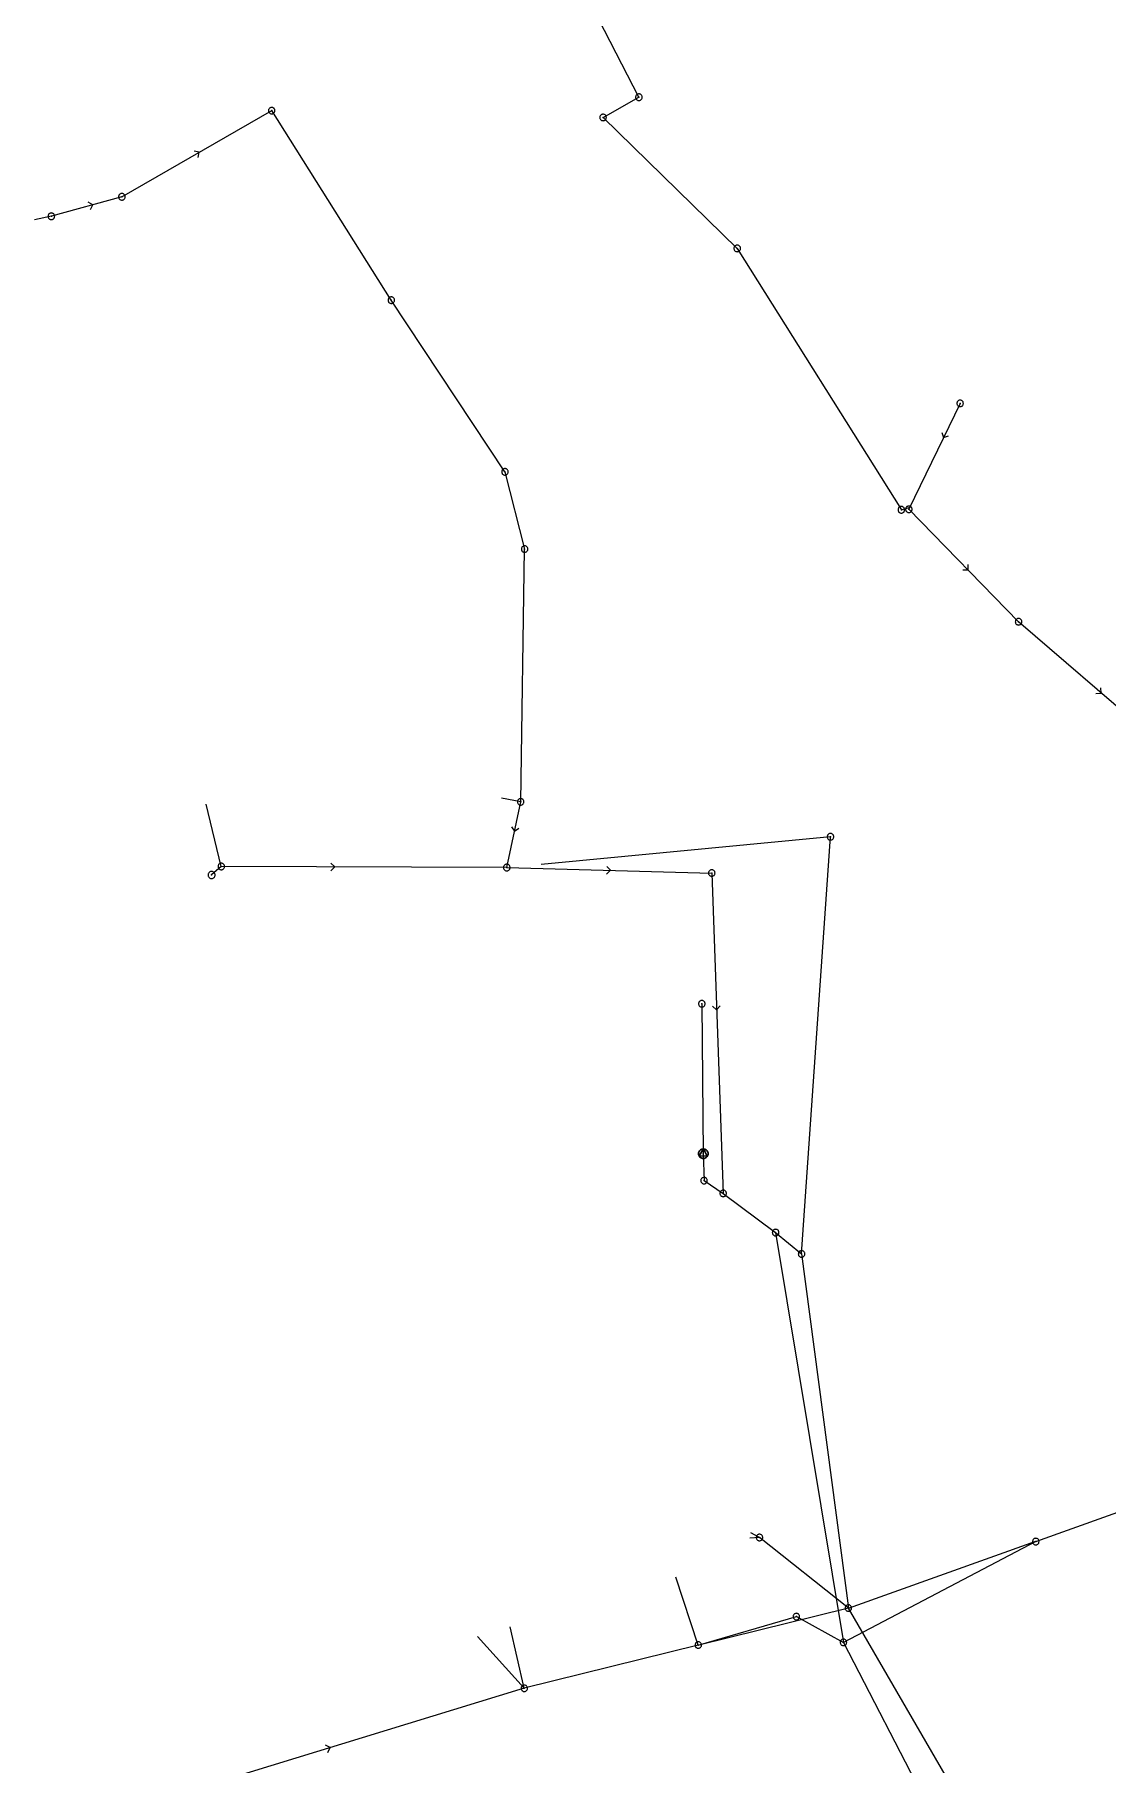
# Model space of a CAD drawing. Header units: metres. Extents: x 25504150 to 25508618, y 6694193 to 6702753.
# Drawn here: x 25505214 to 25505365.3, y 6698938 to 6699181.9 of the extents above; entities that cross this region are included whole.
import ezdxf

# ---------------------------------------------------------------- set-up
doc = ezdxf.new("R2010")
doc.units = ezdxf.units.M
for name, pattern in [('Paineviemariputket', [0]), ('Paineviemarivarusteet', [0]), ('Psewer_node', [0]), ('Sewer_node', [0]), ('Viemariputket', [0]), ('Viemarivarusteet', [0])]:
    doc.linetypes.add(name, pattern=pattern)
for name, color, linetype, lineweight in [('Paineviemariputket', 7, 'Paineviemariputket', 0), ('Paineviemarivarusteet', 7, 'Paineviemarivarusteet', 0), ('Psewer_node', 7, 'Psewer_node', 0), ('Sewer_node', 7, 'Sewer_node', 0), ('Viemariputket', 7, 'Viemariputket', 0), ('Viemarivarusteet', 7, 'Viemarivarusteet', 0)]:
    doc.layers.add(name, color=color, linetype=linetype, lineweight=lineweight)

msp = doc.modelspace()

# ---------------------------------------------------------------- linework, layer by layer
at = {"layer": 'Paineviemariputket', "color": 251, "linetype": 'Continuous', "lineweight": 5, "true_color": 0x595959}
msp.add_line((25505308.28, 6699024.12, 41.63), (25505308.38, 6699020.33, 41.58), dxfattribs=at)
at = {"layer": 'Paineviemarivarusteet', "color": 30, "true_color": 0xff7f00}
msp.add_point((25505308.28, 6699024.12, 43.35), dxfattribs=at)
at = {"layer": 'Psewer_node', "color": 252, "linetype": 'Continuous', "lineweight": 30, "true_color": 0x848484}
for p, q in [((25505307.68, 6699023.81, 43.35), (25505308.31, 6699024.79, 43.35)), ((25505308.84, 6699023.76, 43.35), (25505307.68, 6699023.81, 43.35)), ((25505308.31, 6699024.79, 43.35), (25505308.84, 6699023.76, 43.35))]:
    msp.add_line(p, q, dxfattribs=at)
at = {"layer": 'Psewer_node', "color": 252, "linetype": 'Continuous', "lineweight": 30, "true_color": 0x848484, "elevation": 43.35, "flags": 128}
msp.add_lwpolyline([(25505308.95, 6699024.12), (25505308.94, 6699024.22), (25505308.92, 6699024.33), (25505308.88, 6699024.42), (25505308.82, 6699024.51), (25505308.75, 6699024.59), (25505308.67, 6699024.66), (25505308.58, 6699024.72), (25505308.49, 6699024.76), (25505308.38, 6699024.78), (25505308.28, 6699024.79), (25505308.18, 6699024.78), (25505308.07, 6699024.76), (25505307.98, 6699024.72), (25505307.89, 6699024.66), (25505307.81, 6699024.59), (25505307.74, 6699024.51), (25505307.68, 6699024.42), (25505307.64, 6699024.33), (25505307.62, 6699024.22), (25505307.61, 6699024.12), (25505307.62, 6699024.02), (25505307.64, 6699023.91), (25505307.68, 6699023.82), (25505307.74, 6699023.73), (25505307.81, 6699023.65), (25505307.89, 6699023.58), (25505307.98, 6699023.52), (25505308.07, 6699023.48), (25505308.18, 6699023.46), (25505308.28, 6699023.45), (25505308.38, 6699023.46), (25505308.49, 6699023.48), (25505308.58, 6699023.52), (25505308.67, 6699023.58), (25505308.75, 6699023.65), (25505308.82, 6699023.73), (25505308.88, 6699023.82), (25505308.92, 6699023.91), (25505308.94, 6699024.02)], close=True, dxfattribs=at)
at = {"layer": 'Sewer_node', "color": 252, "linetype": 'Continuous', "lineweight": 9, "true_color": 0x848484, "flags": 128}
for points in [[(25505299.67, 6699173.09), (25505299.66, 6699173.16), (25505299.65, 6699173.24), (25505299.62, 6699173.3), (25505299.58, 6699173.37), (25505299.53, 6699173.42), (25505299.48, 6699173.47), (25505299.41, 6699173.51), (25505299.35, 6699173.54), (25505299.27, 6699173.55), (25505299.2, 6699173.56), (25505299.13, 6699173.55), (25505299.05, 6699173.54), (25505298.99, 6699173.51), (25505298.92, 6699173.47), (25505298.87, 6699173.42), (25505298.82, 6699173.37), (25505298.78, 6699173.3), (25505298.75, 6699173.24), (25505298.74, 6699173.16), (25505298.73, 6699173.09), (25505298.74, 6699173.02), (25505298.75, 6699172.94), (25505298.78, 6699172.88), (25505298.82, 6699172.81), (25505298.87, 6699172.76), (25505298.92, 6699172.71), (25505298.99, 6699172.67), (25505299.05, 6699172.64), (25505299.13, 6699172.63), (25505299.2, 6699172.62), (25505299.27, 6699172.63), (25505299.35, 6699172.64), (25505299.41, 6699172.67), (25505299.48, 6699172.71), (25505299.53, 6699172.76), (25505299.58, 6699172.81), (25505299.62, 6699172.88), (25505299.65, 6699172.94), (25505299.66, 6699173.02)], [(25505294.61, 6699170.24), (25505294.6, 6699170.31), (25505294.59, 6699170.38), (25505294.56, 6699170.45), (25505294.52, 6699170.51), (25505294.48, 6699170.57), (25505294.42, 6699170.61), (25505294.36, 6699170.65), (25505294.29, 6699170.68), (25505294.22, 6699170.69), (25505294.15, 6699170.7), (25505294.08, 6699170.69), (25505294.01, 6699170.68), (25505293.94, 6699170.65), (25505293.88, 6699170.61), (25505293.82, 6699170.57), (25505293.78, 6699170.51), (25505293.74, 6699170.45), (25505293.71, 6699170.38), (25505293.7, 6699170.31), (25505293.69, 6699170.24), (25505293.7, 6699170.17), (25505293.71, 6699170.1), (25505293.74, 6699170.03), (25505293.78, 6699169.97), (25505293.82, 6699169.91), (25505293.88, 6699169.87), (25505293.94, 6699169.83), (25505294.01, 6699169.8), (25505294.08, 6699169.79), (25505294.15, 6699169.78), (25505294.22, 6699169.79), (25505294.29, 6699169.8), (25505294.36, 6699169.83), (25505294.42, 6699169.87), (25505294.48, 6699169.91), (25505294.52, 6699169.97), (25505294.56, 6699170.03), (25505294.59, 6699170.1), (25505294.6, 6699170.17)], [(25505313.53, 6699151.78), (25505313.52, 6699151.85), (25505313.51, 6699151.93), (25505313.48, 6699151.99), (25505313.44, 6699152.06), (25505313.39, 6699152.11), (25505313.34, 6699152.16), (25505313.27, 6699152.2), (25505313.21, 6699152.23), (25505313.13, 6699152.24), (25505313.06, 6699152.25), (25505312.99, 6699152.24), (25505312.91, 6699152.23), (25505312.85, 6699152.2), (25505312.78, 6699152.16), (25505312.73, 6699152.11), (25505312.68, 6699152.06), (25505312.64, 6699151.99), (25505312.61, 6699151.93), (25505312.6, 6699151.85), (25505312.59, 6699151.78), (25505312.6, 6699151.71), (25505312.61, 6699151.63), (25505312.64, 6699151.57), (25505312.68, 6699151.5), (25505312.73, 6699151.45), (25505312.78, 6699151.4), (25505312.85, 6699151.36), (25505312.91, 6699151.33), (25505312.99, 6699151.32), (25505313.06, 6699151.31), (25505313.13, 6699151.32), (25505313.21, 6699151.33), (25505313.27, 6699151.36), (25505313.34, 6699151.4), (25505313.39, 6699151.45), (25505313.44, 6699151.5), (25505313.48, 6699151.57), (25505313.51, 6699151.63), (25505313.52, 6699151.71)], [(25505336.67, 6699114.92), (25505336.66, 6699114.99), (25505336.65, 6699115.07), (25505336.62, 6699115.13), (25505336.58, 6699115.2), (25505336.53, 6699115.25), (25505336.48, 6699115.3), (25505336.41, 6699115.34), (25505336.35, 6699115.37), (25505336.27, 6699115.38), (25505336.2, 6699115.39), (25505336.13, 6699115.38), (25505336.05, 6699115.37), (25505335.99, 6699115.34), (25505335.92, 6699115.3), (25505335.87, 6699115.25), (25505335.82, 6699115.2), (25505335.78, 6699115.13), (25505335.75, 6699115.07), (25505335.74, 6699114.99), (25505335.73, 6699114.92), (25505335.74, 6699114.85), (25505335.75, 6699114.77), (25505335.78, 6699114.71), (25505335.82, 6699114.64), (25505335.87, 6699114.59), (25505335.92, 6699114.54), (25505335.99, 6699114.5), (25505336.05, 6699114.47), (25505336.13, 6699114.46), (25505336.2, 6699114.45), (25505336.27, 6699114.46), (25505336.35, 6699114.47), (25505336.41, 6699114.5), (25505336.48, 6699114.54), (25505336.53, 6699114.59), (25505336.58, 6699114.64), (25505336.62, 6699114.71), (25505336.65, 6699114.77), (25505336.66, 6699114.85)]]:
    msp.add_lwpolyline(points, close=True, dxfattribs=at)
at = {"layer": 'Sewer_node', "color": 46, "linetype": 'Continuous', "true_color": 0x7f5f00, "flags": 128}
for points, elevation in [([(25505247.88, 6699171.2), (25505247.87, 6699171.27), (25505247.86, 6699171.34), (25505247.83, 6699171.41), (25505247.79, 6699171.47), (25505247.75, 6699171.53), (25505247.69, 6699171.57), (25505247.63, 6699171.61), (25505247.56, 6699171.64), (25505247.49, 6699171.65), (25505247.42, 6699171.66), (25505247.35, 6699171.65), (25505247.28, 6699171.64), (25505247.21, 6699171.61), (25505247.15, 6699171.57), (25505247.09, 6699171.53), (25505247.05, 6699171.47), (25505247.01, 6699171.41), (25505246.98, 6699171.34), (25505246.97, 6699171.27), (25505246.96, 6699171.2), (25505246.97, 6699171.13), (25505246.98, 6699171.06), (25505247.01, 6699170.99), (25505247.05, 6699170.93), (25505247.09, 6699170.87), (25505247.15, 6699170.83), (25505247.21, 6699170.79), (25505247.28, 6699170.76), (25505247.35, 6699170.75), (25505247.42, 6699170.74), (25505247.49, 6699170.75), (25505247.56, 6699170.76), (25505247.63, 6699170.79), (25505247.69, 6699170.83), (25505247.75, 6699170.87), (25505247.79, 6699170.93), (25505247.83, 6699170.99), (25505247.86, 6699171.06), (25505247.87, 6699171.13)], 48.63), ([(25505216.82, 6699156.3), (25505216.81, 6699156.37), (25505216.8, 6699156.45), (25505216.77, 6699156.51), (25505216.73, 6699156.58), (25505216.68, 6699156.63), (25505216.63, 6699156.68), (25505216.56, 6699156.72), (25505216.5, 6699156.75), (25505216.42, 6699156.76), (25505216.35, 6699156.77), (25505216.28, 6699156.76), (25505216.2, 6699156.75), (25505216.14, 6699156.72), (25505216.07, 6699156.68), (25505216.02, 6699156.63), (25505215.97, 6699156.58), (25505215.93, 6699156.51), (25505215.9, 6699156.45), (25505215.89, 6699156.37), (25505215.88, 6699156.3), (25505215.89, 6699156.23), (25505215.9, 6699156.15), (25505215.93, 6699156.09), (25505215.97, 6699156.02), (25505216.02, 6699155.97), (25505216.07, 6699155.92), (25505216.14, 6699155.88), (25505216.2, 6699155.85), (25505216.28, 6699155.84), (25505216.35, 6699155.83), (25505216.42, 6699155.84), (25505216.5, 6699155.85), (25505216.56, 6699155.88), (25505216.63, 6699155.92), (25505216.68, 6699155.97), (25505216.73, 6699156.02), (25505216.77, 6699156.09), (25505216.8, 6699156.15), (25505216.81, 6699156.23)], 49.02), ([(25505264.74, 6699144.48), (25505264.73, 6699144.55), (25505264.72, 6699144.62), (25505264.69, 6699144.69), (25505264.65, 6699144.75), (25505264.61, 6699144.81), (25505264.55, 6699144.85), (25505264.49, 6699144.89), (25505264.42, 6699144.92), (25505264.35, 6699144.93), (25505264.28, 6699144.94), (25505264.21, 6699144.93), (25505264.14, 6699144.92), (25505264.07, 6699144.89), (25505264.01, 6699144.85), (25505263.95, 6699144.81), (25505263.91, 6699144.75), (25505263.87, 6699144.69), (25505263.84, 6699144.62), (25505263.83, 6699144.55), (25505263.82, 6699144.48), (25505263.83, 6699144.41), (25505263.84, 6699144.34), (25505263.87, 6699144.27), (25505263.91, 6699144.21), (25505263.95, 6699144.15), (25505264.01, 6699144.11), (25505264.07, 6699144.07), (25505264.14, 6699144.04), (25505264.21, 6699144.03), (25505264.28, 6699144.02), (25505264.35, 6699144.03), (25505264.42, 6699144.04), (25505264.49, 6699144.07), (25505264.55, 6699144.11), (25505264.61, 6699144.15), (25505264.65, 6699144.21), (25505264.69, 6699144.27), (25505264.72, 6699144.34), (25505264.73, 6699144.41)], 47.44), ([(25505344.95, 6699129.92), (25505344.94, 6699129.99), (25505344.93, 6699130.06), (25505344.9, 6699130.13), (25505344.86, 6699130.19), (25505344.82, 6699130.25), (25505344.76, 6699130.29), (25505344.7, 6699130.33), (25505344.63, 6699130.36), (25505344.56, 6699130.37), (25505344.49, 6699130.38), (25505344.42, 6699130.37), (25505344.35, 6699130.36), (25505344.28, 6699130.33), (25505344.22, 6699130.29), (25505344.16, 6699130.25), (25505344.12, 6699130.19), (25505344.08, 6699130.13), (25505344.05, 6699130.06), (25505344.04, 6699129.99), (25505344.03, 6699129.92), (25505344.04, 6699129.85), (25505344.05, 6699129.78), (25505344.08, 6699129.71), (25505344.12, 6699129.65), (25505344.16, 6699129.59), (25505344.22, 6699129.55), (25505344.28, 6699129.51), (25505344.35, 6699129.48), (25505344.42, 6699129.47), (25505344.49, 6699129.46), (25505344.56, 6699129.47), (25505344.63, 6699129.48), (25505344.7, 6699129.51), (25505344.76, 6699129.55), (25505344.82, 6699129.59), (25505344.86, 6699129.65), (25505344.9, 6699129.71), (25505344.93, 6699129.78), (25505344.94, 6699129.85)], 48.04), ([(25505280.77, 6699120.27), (25505280.76, 6699120.34), (25505280.75, 6699120.41), (25505280.72, 6699120.48), (25505280.68, 6699120.54), (25505280.64, 6699120.6), (25505280.58, 6699120.64), (25505280.52, 6699120.68), (25505280.45, 6699120.71), (25505280.38, 6699120.72), (25505280.31, 6699120.73), (25505280.24, 6699120.72), (25505280.17, 6699120.71), (25505280.1, 6699120.68), (25505280.04, 6699120.64), (25505279.98, 6699120.6), (25505279.94, 6699120.54), (25505279.9, 6699120.48), (25505279.87, 6699120.41), (25505279.86, 6699120.34), (25505279.85, 6699120.27), (25505279.86, 6699120.2), (25505279.87, 6699120.13), (25505279.9, 6699120.06), (25505279.94, 6699120), (25505279.98, 6699119.94), (25505280.04, 6699119.9), (25505280.1, 6699119.86), (25505280.17, 6699119.83), (25505280.24, 6699119.82), (25505280.31, 6699119.81), (25505280.38, 6699119.82), (25505280.45, 6699119.83), (25505280.52, 6699119.86), (25505280.58, 6699119.9), (25505280.64, 6699119.94), (25505280.68, 6699120), (25505280.72, 6699120.06), (25505280.75, 6699120.13), (25505280.76, 6699120.2)], 45.51), ([(25505337.72, 6699114.99), (25505337.71, 6699115.06), (25505337.7, 6699115.13), (25505337.67, 6699115.2), (25505337.63, 6699115.26), (25505337.59, 6699115.32), (25505337.53, 6699115.36), (25505337.47, 6699115.4), (25505337.4, 6699115.43), (25505337.33, 6699115.44), (25505337.26, 6699115.45), (25505337.19, 6699115.44), (25505337.12, 6699115.43), (25505337.05, 6699115.4), (25505336.99, 6699115.36), (25505336.93, 6699115.32), (25505336.89, 6699115.26), (25505336.85, 6699115.2), (25505336.82, 6699115.13), (25505336.81, 6699115.06), (25505336.8, 6699114.99), (25505336.81, 6699114.92), (25505336.82, 6699114.85), (25505336.85, 6699114.78), (25505336.89, 6699114.72), (25505336.93, 6699114.66), (25505336.99, 6699114.62), (25505337.05, 6699114.58), (25505337.12, 6699114.55), (25505337.19, 6699114.54), (25505337.26, 6699114.53), (25505337.33, 6699114.54), (25505337.4, 6699114.55), (25505337.47, 6699114.58), (25505337.53, 6699114.62), (25505337.59, 6699114.66), (25505337.63, 6699114.72), (25505337.67, 6699114.78), (25505337.7, 6699114.85), (25505337.71, 6699114.92)], 47.49), ([(25505283.54, 6699109.38), (25505283.53, 6699109.45), (25505283.52, 6699109.52), (25505283.49, 6699109.59), (25505283.45, 6699109.65), (25505283.41, 6699109.71), (25505283.35, 6699109.75), (25505283.29, 6699109.79), (25505283.22, 6699109.82), (25505283.15, 6699109.83), (25505283.08, 6699109.84), (25505283.01, 6699109.83), (25505282.94, 6699109.82), (25505282.87, 6699109.79), (25505282.81, 6699109.75), (25505282.75, 6699109.71), (25505282.71, 6699109.65), (25505282.67, 6699109.59), (25505282.64, 6699109.52), (25505282.63, 6699109.45), (25505282.62, 6699109.38), (25505282.63, 6699109.31), (25505282.64, 6699109.24), (25505282.67, 6699109.17), (25505282.71, 6699109.11), (25505282.75, 6699109.05), (25505282.81, 6699109.01), (25505282.87, 6699108.97), (25505282.94, 6699108.94), (25505283.01, 6699108.93), (25505283.08, 6699108.92), (25505283.15, 6699108.93), (25505283.22, 6699108.94), (25505283.29, 6699108.97), (25505283.35, 6699109.01), (25505283.41, 6699109.05), (25505283.45, 6699109.11), (25505283.49, 6699109.17), (25505283.52, 6699109.24), (25505283.53, 6699109.31)], 44.89), ([(25505353.19, 6699099.13), (25505353.18, 6699099.2), (25505353.17, 6699099.27), (25505353.14, 6699099.34), (25505353.1, 6699099.4), (25505353.06, 6699099.46), (25505353, 6699099.5), (25505352.94, 6699099.54), (25505352.87, 6699099.57), (25505352.8, 6699099.58), (25505352.73, 6699099.59), (25505352.66, 6699099.58), (25505352.59, 6699099.57), (25505352.52, 6699099.54), (25505352.46, 6699099.5), (25505352.4, 6699099.46), (25505352.36, 6699099.4), (25505352.32, 6699099.34), (25505352.29, 6699099.27), (25505352.28, 6699099.2), (25505352.27, 6699099.13), (25505352.28, 6699099.06), (25505352.29, 6699098.99), (25505352.32, 6699098.92), (25505352.36, 6699098.86), (25505352.4, 6699098.8), (25505352.46, 6699098.76), (25505352.52, 6699098.72), (25505352.59, 6699098.69), (25505352.66, 6699098.68), (25505352.73, 6699098.67), (25505352.8, 6699098.68), (25505352.87, 6699098.69), (25505352.94, 6699098.72), (25505353, 6699098.76), (25505353.06, 6699098.8), (25505353.1, 6699098.86), (25505353.14, 6699098.92), (25505353.17, 6699098.99), (25505353.18, 6699099.06)], 46.71), ([(25505282.99, 6699073.74), (25505282.98, 6699073.81), (25505282.97, 6699073.88), (25505282.94, 6699073.95), (25505282.9, 6699074.01), (25505282.86, 6699074.07), (25505282.8, 6699074.11), (25505282.74, 6699074.15), (25505282.67, 6699074.18), (25505282.6, 6699074.19), (25505282.53, 6699074.2), (25505282.46, 6699074.19), (25505282.39, 6699074.18), (25505282.32, 6699074.15), (25505282.26, 6699074.11), (25505282.2, 6699074.07), (25505282.16, 6699074.01), (25505282.12, 6699073.95), (25505282.09, 6699073.88), (25505282.08, 6699073.81), (25505282.07, 6699073.74), (25505282.08, 6699073.67), (25505282.09, 6699073.6), (25505282.12, 6699073.53), (25505282.16, 6699073.47), (25505282.2, 6699073.41), (25505282.26, 6699073.37), (25505282.32, 6699073.33), (25505282.39, 6699073.3), (25505282.46, 6699073.29), (25505282.53, 6699073.28), (25505282.6, 6699073.29), (25505282.67, 6699073.3), (25505282.74, 6699073.33), (25505282.8, 6699073.37), (25505282.86, 6699073.41), (25505282.9, 6699073.47), (25505282.94, 6699073.53), (25505282.97, 6699073.6), (25505282.98, 6699073.67)], 44.75), ([(25505326.67, 6699068.81), (25505326.66, 6699068.88), (25505326.65, 6699068.95), (25505326.62, 6699069.02), (25505326.58, 6699069.08), (25505326.54, 6699069.14), (25505326.48, 6699069.18), (25505326.42, 6699069.22), (25505326.35, 6699069.25), (25505326.28, 6699069.26), (25505326.21, 6699069.27), (25505326.14, 6699069.26), (25505326.07, 6699069.25), (25505326, 6699069.22), (25505325.94, 6699069.18), (25505325.88, 6699069.14), (25505325.84, 6699069.08), (25505325.8, 6699069.02), (25505325.77, 6699068.95), (25505325.76, 6699068.88), (25505325.75, 6699068.81), (25505325.76, 6699068.74), (25505325.77, 6699068.67), (25505325.8, 6699068.6), (25505325.84, 6699068.54), (25505325.88, 6699068.48), (25505325.94, 6699068.44), (25505326, 6699068.4), (25505326.07, 6699068.37), (25505326.14, 6699068.36), (25505326.21, 6699068.35), (25505326.28, 6699068.36), (25505326.35, 6699068.37), (25505326.42, 6699068.4), (25505326.48, 6699068.44), (25505326.54, 6699068.48), (25505326.58, 6699068.54), (25505326.62, 6699068.6), (25505326.65, 6699068.67), (25505326.66, 6699068.74)], 43.5), ([(25505240.77, 6699064.62), (25505240.76, 6699064.69), (25505240.75, 6699064.76), (25505240.72, 6699064.83), (25505240.68, 6699064.89), (25505240.64, 6699064.95), (25505240.58, 6699064.99), (25505240.52, 6699065.03), (25505240.45, 6699065.06), (25505240.38, 6699065.07), (25505240.31, 6699065.08), (25505240.24, 6699065.07), (25505240.17, 6699065.06), (25505240.1, 6699065.03), (25505240.04, 6699064.99), (25505239.98, 6699064.95), (25505239.94, 6699064.89), (25505239.9, 6699064.83), (25505239.87, 6699064.76), (25505239.86, 6699064.69), (25505239.85, 6699064.62), (25505239.86, 6699064.55), (25505239.87, 6699064.48), (25505239.9, 6699064.41), (25505239.94, 6699064.35), (25505239.98, 6699064.29), (25505240.04, 6699064.25), (25505240.1, 6699064.21), (25505240.17, 6699064.18), (25505240.24, 6699064.17), (25505240.31, 6699064.16), (25505240.38, 6699064.17), (25505240.45, 6699064.18), (25505240.52, 6699064.21), (25505240.58, 6699064.25), (25505240.64, 6699064.29), (25505240.68, 6699064.35), (25505240.72, 6699064.41), (25505240.75, 6699064.48), (25505240.76, 6699064.55)], 45.83), ([(25505281.04, 6699064.47), (25505281.03, 6699064.54), (25505281.02, 6699064.62), (25505280.99, 6699064.68), (25505280.95, 6699064.75), (25505280.9, 6699064.8), (25505280.85, 6699064.85), (25505280.78, 6699064.89), (25505280.72, 6699064.92), (25505280.64, 6699064.93), (25505280.57, 6699064.94), (25505280.5, 6699064.93), (25505280.42, 6699064.92), (25505280.36, 6699064.89), (25505280.29, 6699064.85), (25505280.24, 6699064.8), (25505280.19, 6699064.75), (25505280.15, 6699064.68), (25505280.12, 6699064.62), (25505280.11, 6699064.54), (25505280.1, 6699064.47), (25505280.11, 6699064.4), (25505280.12, 6699064.32), (25505280.15, 6699064.26), (25505280.19, 6699064.19), (25505280.24, 6699064.14), (25505280.29, 6699064.09), (25505280.36, 6699064.05), (25505280.42, 6699064.02), (25505280.5, 6699064.01), (25505280.57, 6699064), (25505280.64, 6699064.01), (25505280.72, 6699064.02), (25505280.78, 6699064.05), (25505280.85, 6699064.09), (25505280.9, 6699064.14), (25505280.95, 6699064.19), (25505280.99, 6699064.26), (25505281.02, 6699064.32), (25505281.03, 6699064.4)], 44.62), ([(25505309.93, 6699063.7), (25505309.92, 6699063.77), (25505309.91, 6699063.84), (25505309.88, 6699063.91), (25505309.84, 6699063.97), (25505309.8, 6699064.03), (25505309.74, 6699064.07), (25505309.68, 6699064.11), (25505309.61, 6699064.14), (25505309.54, 6699064.15), (25505309.47, 6699064.16), (25505309.4, 6699064.15), (25505309.33, 6699064.14), (25505309.26, 6699064.11), (25505309.2, 6699064.07), (25505309.14, 6699064.03), (25505309.1, 6699063.97), (25505309.06, 6699063.91), (25505309.03, 6699063.84), (25505309.02, 6699063.77), (25505309.01, 6699063.7), (25505309.02, 6699063.63), (25505309.03, 6699063.56), (25505309.06, 6699063.49), (25505309.1, 6699063.43), (25505309.14, 6699063.37), (25505309.2, 6699063.33), (25505309.26, 6699063.29), (25505309.33, 6699063.26), (25505309.4, 6699063.25), (25505309.47, 6699063.24), (25505309.54, 6699063.25), (25505309.61, 6699063.26), (25505309.68, 6699063.29), (25505309.74, 6699063.33), (25505309.8, 6699063.37), (25505309.84, 6699063.43), (25505309.88, 6699063.49), (25505309.91, 6699063.56), (25505309.92, 6699063.63)], 43.64), ([(25505311.54, 6699018.52), (25505311.53, 6699018.59), (25505311.52, 6699018.66), (25505311.49, 6699018.73), (25505311.45, 6699018.79), (25505311.41, 6699018.85), (25505311.35, 6699018.89), (25505311.29, 6699018.93), (25505311.22, 6699018.96), (25505311.15, 6699018.97), (25505311.08, 6699018.98), (25505311.01, 6699018.97), (25505310.94, 6699018.96), (25505310.87, 6699018.93), (25505310.81, 6699018.89), (25505310.75, 6699018.85), (25505310.71, 6699018.79), (25505310.67, 6699018.73), (25505310.64, 6699018.66), (25505310.63, 6699018.59), (25505310.62, 6699018.52), (25505310.63, 6699018.45), (25505310.64, 6699018.38), (25505310.67, 6699018.31), (25505310.71, 6699018.25), (25505310.75, 6699018.19), (25505310.81, 6699018.15), (25505310.87, 6699018.11), (25505310.94, 6699018.08), (25505311.01, 6699018.07), (25505311.08, 6699018.06), (25505311.15, 6699018.07), (25505311.22, 6699018.08), (25505311.29, 6699018.11), (25505311.35, 6699018.15), (25505311.41, 6699018.19), (25505311.45, 6699018.25), (25505311.49, 6699018.31), (25505311.52, 6699018.38), (25505311.53, 6699018.45)], 43.26), ([(25505318.95, 6699012.99), (25505318.94, 6699013.06), (25505318.93, 6699013.14), (25505318.9, 6699013.2), (25505318.86, 6699013.27), (25505318.81, 6699013.32), (25505318.76, 6699013.37), (25505318.69, 6699013.41), (25505318.63, 6699013.44), (25505318.55, 6699013.45), (25505318.48, 6699013.46), (25505318.41, 6699013.45), (25505318.33, 6699013.44), (25505318.27, 6699013.41), (25505318.2, 6699013.37), (25505318.15, 6699013.32), (25505318.1, 6699013.27), (25505318.06, 6699013.2), (25505318.03, 6699013.14), (25505318.02, 6699013.06), (25505318.01, 6699012.99), (25505318.02, 6699012.92), (25505318.03, 6699012.84), (25505318.06, 6699012.78), (25505318.1, 6699012.71), (25505318.15, 6699012.66), (25505318.2, 6699012.61), (25505318.27, 6699012.57), (25505318.33, 6699012.54), (25505318.41, 6699012.53), (25505318.48, 6699012.52), (25505318.55, 6699012.53), (25505318.63, 6699012.54), (25505318.69, 6699012.57), (25505318.76, 6699012.61), (25505318.81, 6699012.66), (25505318.86, 6699012.71), (25505318.9, 6699012.78), (25505318.93, 6699012.84), (25505318.94, 6699012.92)], 44.98), ([(25505322.59, 6699009.99), (25505322.58, 6699010.06), (25505322.57, 6699010.13), (25505322.54, 6699010.2), (25505322.5, 6699010.26), (25505322.46, 6699010.32), (25505322.4, 6699010.36), (25505322.34, 6699010.4), (25505322.27, 6699010.43), (25505322.2, 6699010.44), (25505322.13, 6699010.45), (25505322.06, 6699010.44), (25505321.99, 6699010.43), (25505321.92, 6699010.4), (25505321.86, 6699010.36), (25505321.8, 6699010.32), (25505321.76, 6699010.26), (25505321.72, 6699010.2), (25505321.69, 6699010.13), (25505321.68, 6699010.06), (25505321.67, 6699009.99), (25505321.68, 6699009.92), (25505321.69, 6699009.85), (25505321.72, 6699009.78), (25505321.76, 6699009.72), (25505321.8, 6699009.66), (25505321.86, 6699009.62), (25505321.92, 6699009.58), (25505321.99, 6699009.55), (25505322.06, 6699009.54), (25505322.13, 6699009.53), (25505322.2, 6699009.54), (25505322.27, 6699009.55), (25505322.34, 6699009.58), (25505322.4, 6699009.62), (25505322.46, 6699009.66), (25505322.5, 6699009.72), (25505322.54, 6699009.78), (25505322.57, 6699009.85), (25505322.58, 6699009.92)], 44.58), ([(25505355.62, 6698969.43), (25505355.61, 6698969.5), (25505355.6, 6698969.57), (25505355.57, 6698969.64), (25505355.53, 6698969.7), (25505355.49, 6698969.76), (25505355.43, 6698969.8), (25505355.37, 6698969.84), (25505355.3, 6698969.87), (25505355.23, 6698969.88), (25505355.16, 6698969.89), (25505355.09, 6698969.88), (25505355.02, 6698969.87), (25505354.95, 6698969.84), (25505354.89, 6698969.8), (25505354.83, 6698969.76), (25505354.79, 6698969.7), (25505354.75, 6698969.64), (25505354.72, 6698969.57), (25505354.71, 6698969.5), (25505354.7, 6698969.43), (25505354.71, 6698969.36), (25505354.72, 6698969.29), (25505354.75, 6698969.22), (25505354.79, 6698969.16), (25505354.83, 6698969.1), (25505354.89, 6698969.06), (25505354.95, 6698969.02), (25505355.02, 6698968.99), (25505355.09, 6698968.98), (25505355.16, 6698968.97), (25505355.23, 6698968.98), (25505355.3, 6698968.99), (25505355.37, 6698969.02), (25505355.43, 6698969.06), (25505355.49, 6698969.1), (25505355.53, 6698969.16), (25505355.57, 6698969.22), (25505355.6, 6698969.29), (25505355.61, 6698969.36)], 43.54), ([(25505321.86, 6698958.85), (25505321.85, 6698958.92), (25505321.84, 6698958.99), (25505321.81, 6698959.06), (25505321.77, 6698959.12), (25505321.73, 6698959.18), (25505321.67, 6698959.22), (25505321.61, 6698959.26), (25505321.54, 6698959.29), (25505321.47, 6698959.3), (25505321.4, 6698959.31), (25505321.33, 6698959.3), (25505321.26, 6698959.29), (25505321.19, 6698959.26), (25505321.13, 6698959.22), (25505321.07, 6698959.18), (25505321.03, 6698959.12), (25505320.99, 6698959.06), (25505320.96, 6698958.99), (25505320.95, 6698958.92), (25505320.94, 6698958.85), (25505320.95, 6698958.78), (25505320.96, 6698958.71), (25505320.99, 6698958.64), (25505321.03, 6698958.58), (25505321.07, 6698958.52), (25505321.13, 6698958.48), (25505321.19, 6698958.44), (25505321.26, 6698958.41), (25505321.33, 6698958.4), (25505321.4, 6698958.39), (25505321.47, 6698958.4), (25505321.54, 6698958.41), (25505321.61, 6698958.44), (25505321.67, 6698958.48), (25505321.73, 6698958.52), (25505321.77, 6698958.58), (25505321.81, 6698958.64), (25505321.84, 6698958.71), (25505321.85, 6698958.78)], 43.73), ([(25505328.5, 6698955.21), (25505328.49, 6698955.28), (25505328.48, 6698955.35), (25505328.45, 6698955.42), (25505328.41, 6698955.48), (25505328.37, 6698955.54), (25505328.31, 6698955.58), (25505328.25, 6698955.62), (25505328.18, 6698955.65), (25505328.11, 6698955.66), (25505328.04, 6698955.67), (25505327.97, 6698955.66), (25505327.9, 6698955.65), (25505327.83, 6698955.62), (25505327.77, 6698955.58), (25505327.71, 6698955.54), (25505327.67, 6698955.48), (25505327.63, 6698955.42), (25505327.6, 6698955.35), (25505327.59, 6698955.28), (25505327.58, 6698955.21), (25505327.59, 6698955.14), (25505327.6, 6698955.07), (25505327.63, 6698955), (25505327.67, 6698954.94), (25505327.71, 6698954.88), (25505327.77, 6698954.84), (25505327.83, 6698954.8), (25505327.9, 6698954.77), (25505327.97, 6698954.76), (25505328.04, 6698954.75), (25505328.11, 6698954.76), (25505328.18, 6698954.77), (25505328.25, 6698954.8), (25505328.31, 6698954.84), (25505328.37, 6698954.88), (25505328.41, 6698954.94), (25505328.45, 6698955), (25505328.48, 6698955.07), (25505328.49, 6698955.14)], 46.67), ([(25505308.03, 6698954.84), (25505308.02, 6698954.91), (25505308.01, 6698954.98), (25505307.98, 6698955.05), (25505307.94, 6698955.11), (25505307.9, 6698955.17), (25505307.84, 6698955.21), (25505307.78, 6698955.25), (25505307.71, 6698955.28), (25505307.64, 6698955.29), (25505307.57, 6698955.3), (25505307.5, 6698955.29), (25505307.43, 6698955.28), (25505307.36, 6698955.25), (25505307.3, 6698955.21), (25505307.24, 6698955.17), (25505307.2, 6698955.11), (25505307.16, 6698955.05), (25505307.13, 6698954.98), (25505307.12, 6698954.91), (25505307.11, 6698954.84), (25505307.12, 6698954.77), (25505307.13, 6698954.7), (25505307.16, 6698954.63), (25505307.2, 6698954.57), (25505307.24, 6698954.51), (25505307.3, 6698954.47), (25505307.36, 6698954.43), (25505307.43, 6698954.4), (25505307.5, 6698954.39), (25505307.57, 6698954.38), (25505307.64, 6698954.39), (25505307.71, 6698954.4), (25505307.78, 6698954.43), (25505307.84, 6698954.47), (25505307.9, 6698954.51), (25505307.94, 6698954.57), (25505307.98, 6698954.63), (25505308.01, 6698954.7), (25505308.02, 6698954.77)], 43.69), ([(25505283.5, 6698948.74), (25505283.49, 6698948.81), (25505283.48, 6698948.88), (25505283.45, 6698948.95), (25505283.41, 6698949.01), (25505283.37, 6698949.07), (25505283.31, 6698949.11), (25505283.25, 6698949.15), (25505283.18, 6698949.18), (25505283.11, 6698949.19), (25505283.04, 6698949.2), (25505282.97, 6698949.19), (25505282.9, 6698949.18), (25505282.83, 6698949.15), (25505282.77, 6698949.11), (25505282.71, 6698949.07), (25505282.67, 6698949.01), (25505282.63, 6698948.95), (25505282.6, 6698948.88), (25505282.59, 6698948.81), (25505282.58, 6698948.74), (25505282.59, 6698948.67), (25505282.6, 6698948.6), (25505282.63, 6698948.53), (25505282.67, 6698948.47), (25505282.71, 6698948.41), (25505282.77, 6698948.37), (25505282.83, 6698948.33), (25505282.9, 6698948.3), (25505282.97, 6698948.29), (25505283.04, 6698948.28), (25505283.11, 6698948.29), (25505283.18, 6698948.3), (25505283.25, 6698948.33), (25505283.31, 6698948.37), (25505283.37, 6698948.41), (25505283.41, 6698948.47), (25505283.45, 6698948.53), (25505283.48, 6698948.6), (25505283.49, 6698948.67)], 43.81)]:
    msp.add_lwpolyline(points, close=True, dxfattribs=dict(at, elevation=elevation))
for points in [[(25505237.04, 6699164.6), (25505237.21, 6699165.33), (25505236.49, 6699165.51)], [(25505221.86, 6699157.26), (25505222.21, 6699157.92), (25505221.56, 6699158.28)], [(25505341.9, 6699125.82), (25505342.16, 6699125.12), (25505342.86, 6699125.37)], [(25505344.85, 6699106.43), (25505345.6, 6699106.44), (25505345.6, 6699107.18)], [(25505363.64, 6699089), (25505364.39, 6699089.06), (25505364.33, 6699089.8)], [(25505281.23, 6699070.21), (25505281.65, 6699069.6), (25505282.27, 6699070.01)], [(25505255.77, 6699064.02), (25505256.3, 6699064.56), (25505255.78, 6699065.08)], [(25505294.65, 6699063.55), (25505295.18, 6699064.08), (25505294.67, 6699064.61)], [(25505309.59, 6699044.91), (25505310.16, 6699044.41), (25505310.65, 6699044.96)], [(25505255.33, 6698939.7), (25505255.67, 6698940.38), (25505255.01, 6698940.71)]]:
    msp.add_lwpolyline(points, dxfattribs=at)
msp.add_lwpolyline([(25505226.77, 6699159.06), (25505226.76, 6699159.13), (25505226.75, 6699159.21), (25505226.72, 6699159.27), (25505226.68, 6699159.34), (25505226.63, 6699159.39), (25505226.58, 6699159.44), (25505226.51, 6699159.48), (25505226.45, 6699159.51), (25505226.37, 6699159.52), (25505226.3, 6699159.53), (25505226.23, 6699159.52), (25505226.15, 6699159.51), (25505226.09, 6699159.48), (25505226.02, 6699159.44), (25505225.97, 6699159.39), (25505225.92, 6699159.34), (25505225.88, 6699159.27), (25505225.85, 6699159.21), (25505225.84, 6699159.13), (25505225.83, 6699159.06), (25505225.84, 6699158.99), (25505225.85, 6699158.91), (25505225.88, 6699158.85), (25505225.92, 6699158.78), (25505225.97, 6699158.73), (25505226.02, 6699158.68), (25505226.09, 6699158.64), (25505226.15, 6699158.61), (25505226.23, 6699158.6), (25505226.3, 6699158.59), (25505226.37, 6699158.6), (25505226.45, 6699158.61), (25505226.51, 6699158.64), (25505226.58, 6699158.68), (25505226.63, 6699158.73), (25505226.68, 6699158.78), (25505226.72, 6699158.85), (25505226.75, 6699158.91), (25505226.76, 6699158.99)], close=True, dxfattribs=at)
at = {"layer": 'Sewer_node', "color": 252, "linetype": 'Continuous', "lineweight": 9, "true_color": 0x848484, "flags": 128}
for points, elevation in [([(25505308.53, 6699045.26), (25505308.52, 6699045.33), (25505308.51, 6699045.4), (25505308.48, 6699045.47), (25505308.44, 6699045.53), (25505308.4, 6699045.59), (25505308.34, 6699045.63), (25505308.28, 6699045.67), (25505308.21, 6699045.7), (25505308.14, 6699045.71), (25505308.07, 6699045.72), (25505308, 6699045.71), (25505307.93, 6699045.7), (25505307.86, 6699045.67), (25505307.8, 6699045.63), (25505307.74, 6699045.59), (25505307.7, 6699045.53), (25505307.66, 6699045.47), (25505307.63, 6699045.4), (25505307.62, 6699045.33), (25505307.61, 6699045.26), (25505307.62, 6699045.19), (25505307.63, 6699045.12), (25505307.66, 6699045.05), (25505307.7, 6699044.99), (25505307.74, 6699044.93), (25505307.8, 6699044.89), (25505307.86, 6699044.85), (25505307.93, 6699044.82), (25505308, 6699044.81), (25505308.07, 6699044.8), (25505308.14, 6699044.81), (25505308.21, 6699044.82), (25505308.28, 6699044.85), (25505308.34, 6699044.89), (25505308.4, 6699044.93), (25505308.44, 6699044.99), (25505308.48, 6699045.05), (25505308.51, 6699045.12), (25505308.52, 6699045.19)], 43.86), ([(25505308.84, 6699020.33), (25505308.83, 6699020.4), (25505308.82, 6699020.47), (25505308.79, 6699020.54), (25505308.75, 6699020.6), (25505308.71, 6699020.66), (25505308.65, 6699020.7), (25505308.59, 6699020.74), (25505308.52, 6699020.77), (25505308.45, 6699020.78), (25505308.38, 6699020.79), (25505308.31, 6699020.78), (25505308.24, 6699020.77), (25505308.17, 6699020.74), (25505308.11, 6699020.7), (25505308.05, 6699020.66), (25505308.01, 6699020.6), (25505307.97, 6699020.54), (25505307.94, 6699020.47), (25505307.93, 6699020.4), (25505307.92, 6699020.33), (25505307.93, 6699020.26), (25505307.94, 6699020.19), (25505307.97, 6699020.12), (25505308.01, 6699020.06), (25505308.05, 6699020), (25505308.11, 6699019.96), (25505308.17, 6699019.92), (25505308.24, 6699019.89), (25505308.31, 6699019.88), (25505308.38, 6699019.87), (25505308.45, 6699019.88), (25505308.52, 6699019.89), (25505308.59, 6699019.92), (25505308.65, 6699019.96), (25505308.71, 6699020), (25505308.75, 6699020.06), (25505308.79, 6699020.12), (25505308.82, 6699020.19), (25505308.83, 6699020.26)], 43.21), ([(25505316.66, 6698970), (25505316.65, 6698970.07), (25505316.64, 6698970.14), (25505316.61, 6698970.21), (25505316.57, 6698970.27), (25505316.53, 6698970.33), (25505316.47, 6698970.37), (25505316.41, 6698970.41), (25505316.34, 6698970.44), (25505316.27, 6698970.45), (25505316.2, 6698970.46), (25505316.13, 6698970.45), (25505316.06, 6698970.44), (25505315.99, 6698970.41), (25505315.93, 6698970.37), (25505315.87, 6698970.33), (25505315.83, 6698970.27), (25505315.79, 6698970.21), (25505315.76, 6698970.14), (25505315.75, 6698970.07), (25505315.74, 6698970), (25505315.75, 6698969.93), (25505315.76, 6698969.86), (25505315.79, 6698969.79), (25505315.83, 6698969.73), (25505315.87, 6698969.67), (25505315.93, 6698969.63), (25505315.99, 6698969.59), (25505316.06, 6698969.56), (25505316.13, 6698969.55), (25505316.2, 6698969.54), (25505316.27, 6698969.55), (25505316.34, 6698969.56), (25505316.41, 6698969.59), (25505316.47, 6698969.63), (25505316.53, 6698969.67), (25505316.57, 6698969.73), (25505316.61, 6698969.79), (25505316.64, 6698969.86), (25505316.65, 6698969.93)], 43.83), ([(25505329.19, 6698960.05), (25505329.18, 6698960.12), (25505329.17, 6698960.19), (25505329.14, 6698960.26), (25505329.1, 6698960.32), (25505329.06, 6698960.38), (25505329, 6698960.42), (25505328.94, 6698960.46), (25505328.87, 6698960.49), (25505328.8, 6698960.5), (25505328.73, 6698960.51), (25505328.66, 6698960.5), (25505328.59, 6698960.49), (25505328.52, 6698960.46), (25505328.46, 6698960.42), (25505328.4, 6698960.38), (25505328.36, 6698960.32), (25505328.32, 6698960.26), (25505328.29, 6698960.19), (25505328.28, 6698960.12), (25505328.27, 6698960.05), (25505328.28, 6698959.98), (25505328.29, 6698959.91), (25505328.32, 6698959.84), (25505328.36, 6698959.78), (25505328.4, 6698959.72), (25505328.46, 6698959.68), (25505328.52, 6698959.64), (25505328.59, 6698959.61), (25505328.66, 6698959.6), (25505328.73, 6698959.59), (25505328.8, 6698959.6), (25505328.87, 6698959.61), (25505328.94, 6698959.64), (25505329, 6698959.68), (25505329.06, 6698959.72), (25505329.1, 6698959.78), (25505329.14, 6698959.84), (25505329.17, 6698959.91), (25505329.18, 6698959.98)], 43.87)]:
    msp.add_lwpolyline(points, close=True, dxfattribs=dict(at, elevation=elevation))
at = {"layer": 'Viemariputket', "color": 251, "linetype": 'Continuous', "lineweight": 5, "true_color": 0x595959}
for p, q in [((25505299.2, 6699173.09, 47.5), (25505270.58, 6699228.53, 50.75)), ((25505294.15, 6699170.24, 46.4), (25505299.2, 6699173.09, 47.5)), ((25505313.06, 6699151.78), (25505294.15, 6699170.24, 46.4)), ((25505313.06, 6699151.78), (25505336.2, 6699114.92, 43.93)), ((25505336.2, 6699114.92, 43.93), (25505337.59, 6699115.34, 45.65)), ((25505308.07, 6699045.26, 41.93), (25505308.28, 6699024.12, 41.63)), ((25505308.38, 6699020.33, 41.57), (25505311.08, 6699018.52, 41.46))]:
    msp.add_line(p, q, dxfattribs=at)
at = {"layer": 'Viemariputket', "color": 1, "linetype": 'Continuous', "lineweight": 15}
for p, q in [((25505226.3, 6699159.06), (25505247.42, 6699171.2)), ((25505264.28, 6699144.48), (25505247.42, 6699171.2)), ((25505226.3, 6699159.06), (25505216.35, 6699156.3)), ((25505216.35, 6699156.3), (25505213.99, 6699155.82)), ((25505280.31, 6699120.27), (25505264.28, 6699144.48)), ((25505344.49, 6699129.92), (25505337.26, 6699114.99)), ((25505280.31, 6699120.27), (25505283.08, 6699109.38)), ((25505352.73, 6699099.13), (25505337.26, 6699114.99)), ((25505282.53, 6699073.74, 42.57), (25505283.08, 6699109.38, 42.92)), ((25505376.73, 6699078.41), (25505352.73, 6699099.13)), ((25505240.31, 6699064.62, 43.75), (25505238.18, 6699073.4)), ((25505282.53, 6699073.74, 42.76), (25505279.8, 6699074.26)), ((25505280.57, 6699064.47, 42.58), (25505282.53, 6699073.74, 42.57)), ((25505240.31, 6699064.62, 43.75), (25505238.94, 6699063.42)), ((25505280.57, 6699064.47), (25505240.31, 6699064.62)), ((25505280.57, 6699064.47), (25505309.47, 6699063.7)), ((25505309.47, 6699063.7), (25505311.08, 6699018.52)), ((25505311.08, 6699018.52, 41.39), (25505318.48, 6699012.99, 41.33)), ((25505318.48, 6699012.99, 41.37), (25505322.13, 6699009.99, 41.36)), ((25505318.48, 6699012.99, 41.32), (25505328.04, 6698955.21, 41.03)), ((25505355.16, 6698969.43, 40.99), (25505374.36, 6698976.3, 41.01)), ((25505355.16, 6698969.43, 40.97), (25505328.04, 6698955.21, 40.85)), ((25505307.57, 6698954.84, 40.96), (25505304.41, 6698964.41)), ((25505307.57, 6698954.84, 40.91), (25505321.4, 6698958.85, 40.88)), ((25505321.4, 6698958.85, 40.86), (25505328.04, 6698955.21, 40.86)), ((25505283.04, 6698948.74), (25505276.46, 6698956.02)), ((25505283.04, 6698948.74), (25505281.05, 6698957.41)), ((25505307.57, 6698954.84, 40.9), (25505283.04, 6698948.74, 41.18)), ((25505328.04, 6698955.21, 40.86), (25505347.66, 6698917.28, 40.76)), ((25505283.04, 6698948.74), (25505240.86, 6698935.85))]:
    msp.add_line(p, q, dxfattribs=at)
at = {"layer": 'Viemariputket', "color": 251, "linetype": 'Continuous', "lineweight": 15, "true_color": 0x595959}
for p, q in [((25505326.21, 6699068.81, 41.85), (25505285.4, 6699064.88, 42.22)), ((25505322.13, 6699009.99), (25505326.21, 6699068.81, 41.9)), ((25505322.13, 6699009.99, 41.36), (25505328.73, 6698960.05, 41.06)), ((25505316.2, 6698970, 41.16), (25505315, 6698970.65)), ((25505316.2, 6698970, 41.16), (25505314.82, 6698969.89)), ((25505328.73, 6698960.05, 41.17), (25505316.2, 6698970, 41.32)), ((25505328.73, 6698960.05, 41.03), (25505355.18, 6698969.47)), ((25505328.73, 6698960.05, 41.1), (25505307.66, 6698954.83)), ((25505353.15, 6698917.97, 40.81), (25505328.73, 6698960.05, 41.02))]:
    msp.add_line(p, q, dxfattribs=at)
at = {"layer": 'Viemarivarusteet', "color": 2, "linetype": 'Continuous', "lineweight": 25, "flags": 128}
msp.add_lwpolyline([(25505239.44, 6699063.42), (25505239.43, 6699063.5), (25505239.42, 6699063.57), (25505239.39, 6699063.65), (25505239.34, 6699063.71), (25505239.29, 6699063.77), (25505239.23, 6699063.82), (25505239.17, 6699063.87), (25505239.09, 6699063.9), (25505239.02, 6699063.91), (25505238.94, 6699063.92), (25505238.86, 6699063.91), (25505238.79, 6699063.9), (25505238.71, 6699063.87), (25505238.65, 6699063.82), (25505238.59, 6699063.77), (25505238.54, 6699063.71), (25505238.49, 6699063.65), (25505238.46, 6699063.57), (25505238.45, 6699063.5), (25505238.44, 6699063.42), (25505238.45, 6699063.34), (25505238.46, 6699063.27), (25505238.49, 6699063.19), (25505238.54, 6699063.13), (25505238.59, 6699063.07), (25505238.65, 6699063.02), (25505238.71, 6699062.97), (25505238.79, 6699062.94), (25505238.86, 6699062.93), (25505238.94, 6699062.92), (25505239.02, 6699062.93), (25505239.09, 6699062.94), (25505239.17, 6699062.97), (25505239.23, 6699063.02), (25505239.29, 6699063.07), (25505239.34, 6699063.13), (25505239.39, 6699063.19), (25505239.42, 6699063.27), (25505239.43, 6699063.34)], close=True, dxfattribs=at)
at = {"layer": 'Viemarivarusteet', "color": 30, "true_color": 0xff7f00}
for p in [(25505299.2, 6699173.09), (25505294.15, 6699170.24), (25505313.06, 6699151.78), (25505336.2, 6699114.92), (25505308.07, 6699045.26, 43.86), (25505308.38, 6699020.33, 43.21), (25505316.2, 6698970, 43.83), (25505328.73, 6698960.05, 43.87)]:
    msp.add_point(p, dxfattribs=at)
at = {"layer": 'Viemarivarusteet', "color": 1}
for p in [(25505247.42, 6699171.2, 48.63), (25505226.3, 6699159.06), (25505216.35, 6699156.3, 49.02), (25505264.28, 6699144.48, 47.44), (25505344.49, 6699129.92, 48.04), (25505280.31, 6699120.27, 45.51), (25505337.26, 6699114.99, 47.49), (25505283.08, 6699109.38, 44.89), (25505352.73, 6699099.13, 46.71), (25505282.53, 6699073.74, 44.75), (25505326.21, 6699068.81, 43.5), (25505238.94, 6699063.42), (25505240.31, 6699064.62, 45.83), (25505280.57, 6699064.47, 44.62), (25505309.47, 6699063.7, 43.64), (25505311.08, 6699018.52, 43.26), (25505318.48, 6699012.99, 44.98), (25505322.13, 6699009.99, 44.58), (25505355.16, 6698969.43, 43.54), (25505321.4, 6698958.85, 43.73), (25505307.57, 6698954.84, 43.69), (25505328.04, 6698955.21, 46.67), (25505283.04, 6698948.74, 43.81)]:
    msp.add_point(p, dxfattribs=at)

doc.saveas('drawing.dxf')
